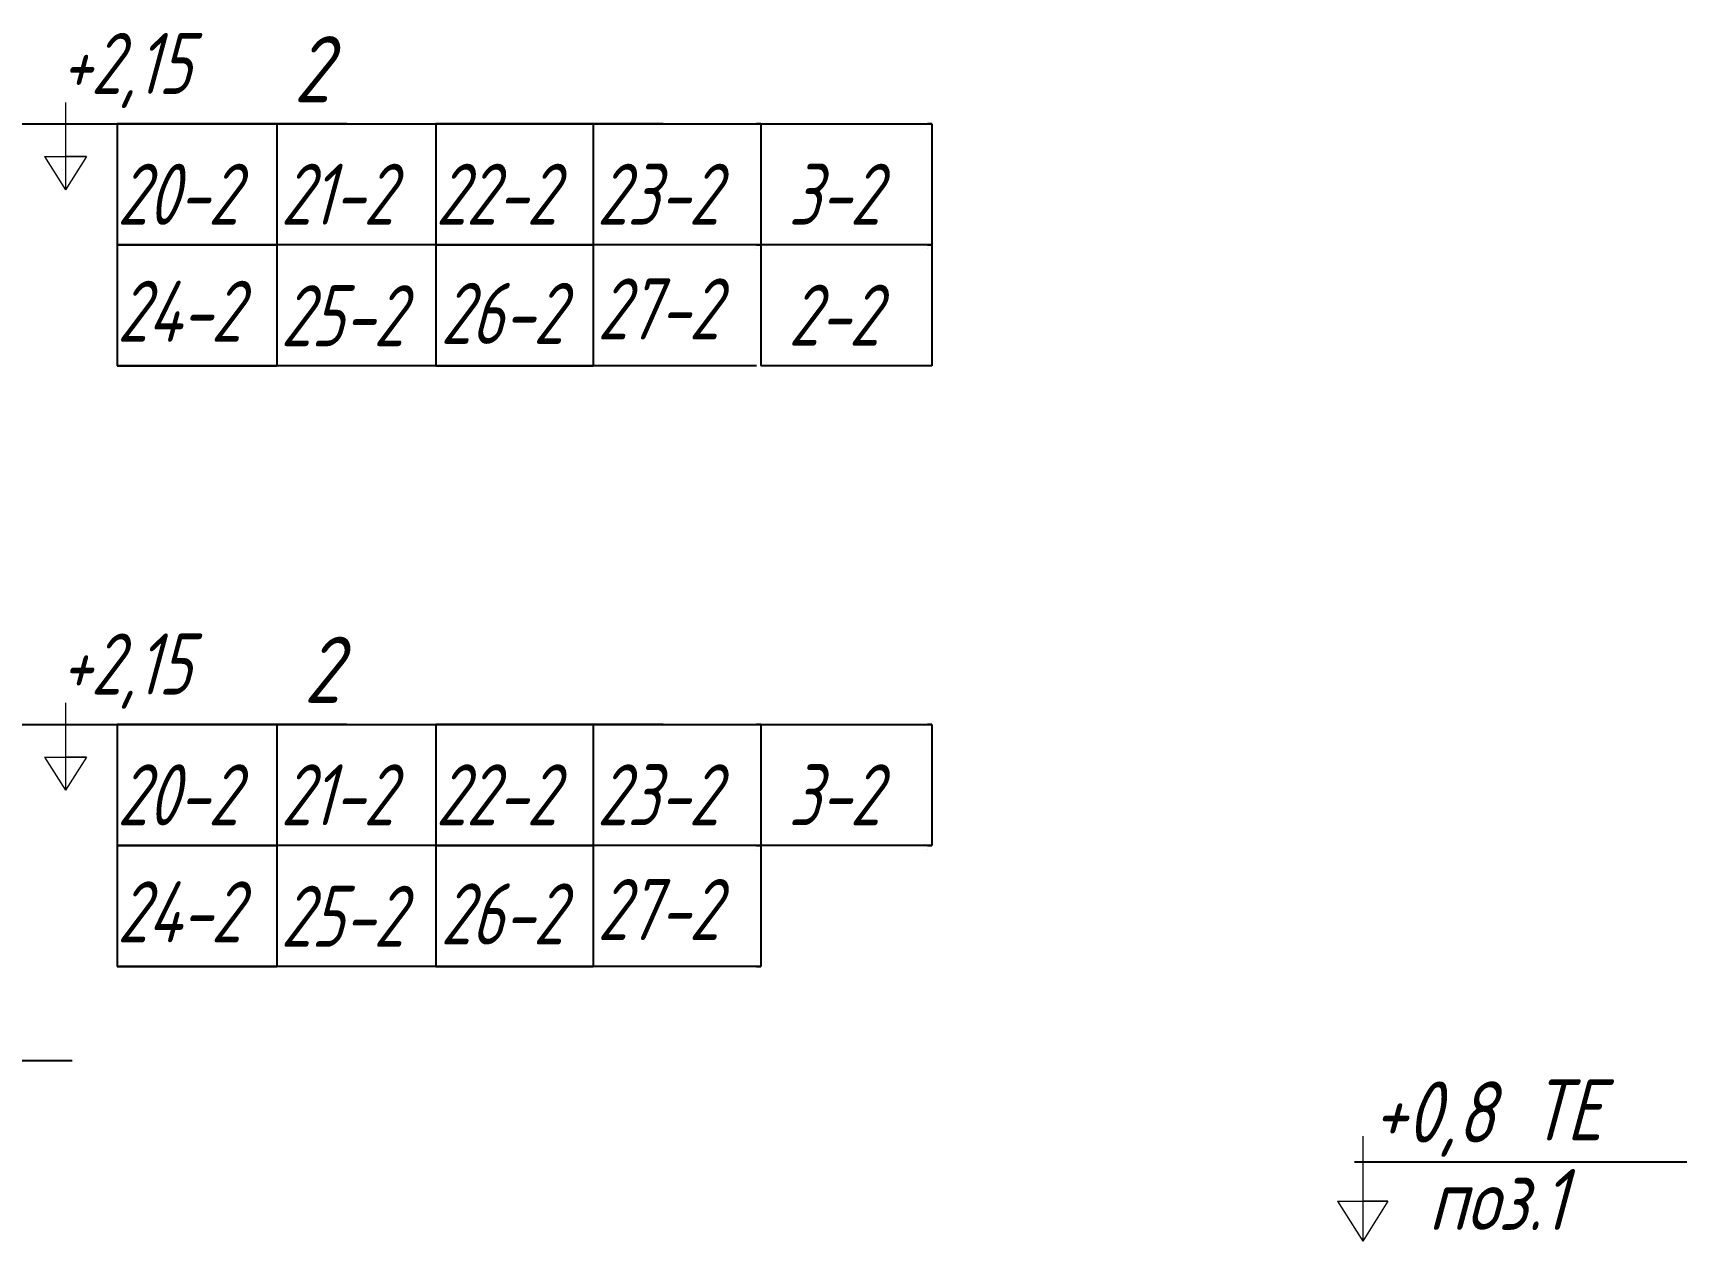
# Model space of a CAD drawing. Header units: millimetres. Extents: x 409 to 1826, y -2285 to 789.
# Drawn here: x 1133.6 to 1254.7, y 514.4 to 603.5 of the extents above; entities that cross this region are included whole.
import ezdxf

# ---------------------------------------------------------------- set-up
doc = ezdxf.new("R2010")
doc.units = ezdxf.units.MM
for name, color, linetype, lineweight in [('7-тонкая-текст.-02', 4, 'Continuous', 30), ('7-тонкая.текст-02', 4, 'Continuous', 30), ('_0', 7, 'Continuous', 0)]:
    doc.layers.add(name, color=color, linetype=linetype, lineweight=lineweight)
doc.styles.add('GOST тип А', font='GOST_A.TTF', dxfattribs={"oblique": 15})
doc.styles.get("Standard").update_dxf_attribs({"font": 'GOST_A.TTF', "oblique": 15})

msp = doc.modelspace()

# ---------------------------------------------------------------- linework, layer by layer
for p, q in [((1088.033, 596.75), (1171.5, 596.75)), ((1156.742, 596.75), (1139.817, 596.75)), ((1139.817, 596.75), (1199.861, 596.75)), ((1180.046, 596.75), (1163.296, 596.75)), ((1187.25, 596.75), (1186.925, 596.75)), ((1199.861, 596.75), (1199.536, 596.75)), ((1187.25, 587.841), (1186.925, 587.841)), ((1199.861, 587.841), (1199.536, 587.841)), ((1199.861, 578.932), (1187.25, 578.932)), ((1088.033, 552.5), (1187.25, 552.5)), ((1156.742, 552.5), (1139.817, 552.5)), ((1139.817, 552.5), (1199.861, 552.5)), ((1180.046, 552.5), (1163.296, 552.5)), ((1187.25, 552.5), (1186.925, 552.5)), ((1199.861, 552.5), (1199.536, 552.5)), ((1099.5, 527.75), (1136.5, 527.75)), ((1255.9, 520.25), (1231, 520.25))]:
    msp.add_line(p, q)
at = {"ltscale": 0.8}
for p, q in [((1139.817, 596.75), (1139.817, 596.75)), ((1139.817, 596.75), (1139.817, 587.841)), ((1151.585, 596.75), (1151.585, 587.841)), ((1151.585, 596.75), (1151.585, 596.75)), ((1151.585, 596.75), (1151.585, 587.841)), ((1163.296, 596.75), (1163.296, 587.841)), ((1163.296, 596.75), (1163.296, 587.841)), ((1163.296, 596.75), (1163.296, 578.932)), ((1163.296, 596.75), (1163.296, 596.75)), ((1163.296, 596.75), (1163.296, 587.841)), ((1174.889, 596.75), (1174.889, 587.841)), ((1174.889, 596.75), (1174.889, 596.75)), ((1174.889, 596.75), (1174.889, 587.841)), ((1186.925, 596.75), (1186.925, 596.75)), ((1187.25, 596.75), (1187.25, 587.841)), ((1187.25, 596.75), (1187.25, 587.841)), ((1187.25, 596.75), (1187.25, 596.75)), ((1187.25, 596.75), (1187.25, 587.841)), ((1199.536, 596.75), (1199.536, 596.75)), ((1199.861, 596.75), (1199.861, 587.841)), ((1139.817, 587.841), (1151.585, 587.841)), ((1151.585, 587.841), (1139.817, 587.841)), ((1139.817, 587.841), (1151.585, 587.841)), ((1139.817, 587.841), (1151.585, 587.841)), ((1163.296, 587.841), (1139.817, 587.841)), ((1139.817, 587.841), (1139.817, 587.841)), ((1139.817, 587.841), (1139.817, 578.932)), ((1139.817, 587.841), (1139.817, 587.841)), ((1139.817, 587.554), (1139.817, 587.554)), ((1151.585, 587.841), (1151.585, 578.932)), ((1151.585, 587.841), (1151.585, 587.841)), ((1151.585, 587.554), (1151.585, 578.932)), ((1163.296, 587.841), (1163.296, 578.932)), ((1163.296, 587.841), (1174.889, 587.841)), ((1174.889, 587.841), (1163.296, 587.841)), ((1163.296, 587.841), (1174.889, 587.841)), ((1163.296, 587.841), (1174.889, 587.841)), ((1199.861, 587.841), (1163.296, 587.841)), ((1163.296, 587.841), (1163.296, 587.841)), ((1163.296, 587.841), (1163.296, 578.932)), ((1163.296, 587.841), (1163.296, 587.841)), ((1163.296, 587.554), (1163.296, 587.554)), ((1174.889, 587.841), (1174.889, 578.932)), ((1174.889, 587.841), (1174.889, 587.841)), ((1174.889, 587.554), (1174.889, 578.932)), ((1186.925, 587.841), (1187.25, 587.841)), ((1187.25, 587.841), (1186.925, 587.841)), ((1186.925, 587.841), (1187.25, 587.841)), ((1186.925, 587.841), (1187.25, 587.841)), ((1187.25, 587.841), (1186.925, 587.841)), ((1186.925, 587.841), (1186.925, 587.841)), ((1186.925, 587.841), (1186.925, 587.841)), ((1186.925, 587.841), (1186.925, 587.841)), ((1186.925, 587.554), (1186.925, 587.554)), ((1187.25, 587.841), (1187.25, 578.932)), ((1187.25, 587.841), (1187.25, 587.841)), ((1187.25, 587.841), (1187.25, 578.932)), ((1187.25, 587.841), (1187.25, 578.932)), ((1187.25, 587.841), (1187.25, 587.841)), ((1187.25, 587.841), (1187.25, 578.932)), ((1199.536, 587.841), (1199.861, 587.841)), ((1199.861, 587.841), (1199.536, 587.841)), ((1199.536, 587.841), (1199.861, 587.841)), ((1199.536, 587.841), (1199.861, 587.841)), ((1199.861, 587.841), (1199.536, 587.841)), ((1199.536, 587.841), (1199.536, 587.841)), ((1199.536, 587.841), (1199.536, 587.841)), ((1199.536, 587.841), (1199.536, 587.841)), ((1199.536, 587.554), (1199.536, 587.554)), ((1199.861, 587.841), (1199.861, 578.932)), ((1163.296, 578.932), (1139.817, 578.932)), ((1139.817, 578.932), (1139.817, 578.932)), ((1139.817, 578.932), (1151.585, 578.932)), ((1151.585, 578.932), (1139.817, 578.932)), ((1139.817, 578.932), (1151.585, 578.932)), ((1139.817, 578.932), (1151.585, 578.932)), ((1163.296, 578.932), (1139.817, 578.932)), ((1139.817, 578.932), (1139.817, 578.932)), ((1139.817, 578.932), (1139.817, 578.932)), ((1151.585, 578.932), (1151.585, 578.932)), ((1151.585, 578.932), (1151.585, 578.932)), ((1186.925, 578.932), (1163.296, 578.932)), ((1163.296, 578.932), (1163.296, 578.932)), ((1163.296, 578.932), (1174.889, 578.932)), ((1174.889, 578.932), (1163.296, 578.932)), ((1163.296, 578.932), (1174.889, 578.932)), ((1163.296, 578.932), (1174.889, 578.932)), ((1186.925, 578.932), (1163.296, 578.932)), ((1163.296, 578.932), (1163.296, 578.932)), ((1163.296, 578.932), (1163.296, 578.932)), ((1174.889, 578.932), (1174.889, 578.932)), ((1174.889, 578.932), (1174.889, 578.932)), ((1139.817, 552.5), (1139.817, 552.5)), ((1139.817, 552.5), (1139.817, 543.591)), ((1151.585, 552.5), (1151.585, 543.591)), ((1151.585, 552.5), (1151.585, 552.5)), ((1151.585, 552.5), (1151.585, 543.591)), ((1163.296, 552.5), (1163.296, 543.591)), ((1163.296, 552.5), (1163.296, 543.591)), ((1163.296, 552.5), (1163.296, 534.682)), ((1163.296, 552.5), (1163.296, 552.5)), ((1163.296, 552.5), (1163.296, 543.591)), ((1174.889, 552.5), (1174.889, 543.591)), ((1174.889, 552.5), (1174.889, 552.5)), ((1174.889, 552.5), (1174.889, 543.591)), ((1186.925, 552.5), (1186.925, 552.5)), ((1187.25, 552.5), (1187.25, 543.591)), ((1187.25, 552.5), (1187.25, 543.591)), ((1187.25, 552.5), (1187.25, 552.5)), ((1187.25, 552.5), (1187.25, 543.591)), ((1199.536, 552.5), (1199.536, 552.5)), ((1199.861, 552.5), (1199.861, 543.591)), ((1139.817, 543.591), (1151.585, 543.591)), ((1151.585, 543.591), (1139.817, 543.591)), ((1139.817, 543.591), (1151.585, 543.591)), ((1139.817, 543.591), (1151.585, 543.591)), ((1163.296, 543.591), (1139.817, 543.591)), ((1139.817, 543.591), (1139.817, 543.591)), ((1139.817, 543.591), (1139.817, 534.682)), ((1139.817, 543.591), (1139.817, 543.591)), ((1139.817, 543.304), (1139.817, 543.304)), ((1151.585, 543.591), (1151.585, 534.682)), ((1151.585, 543.591), (1151.585, 543.591)), ((1151.585, 543.304), (1151.585, 534.682)), ((1163.296, 543.591), (1163.296, 534.682)), ((1163.296, 543.591), (1174.889, 543.591)), ((1174.889, 543.591), (1163.296, 543.591)), ((1163.296, 543.591), (1174.889, 543.591)), ((1163.296, 543.591), (1174.889, 543.591)), ((1199.861, 543.591), (1163.296, 543.591)), ((1163.296, 543.591), (1163.296, 543.591)), ((1163.296, 543.591), (1163.296, 534.682)), ((1163.296, 543.591), (1163.296, 543.591)), ((1163.296, 543.304), (1163.296, 543.304)), ((1174.889, 543.591), (1174.889, 534.682)), ((1174.889, 543.591), (1174.889, 543.591)), ((1174.889, 543.304), (1174.889, 534.682)), ((1186.925, 543.591), (1187.25, 543.591)), ((1187.25, 543.591), (1186.925, 543.591)), ((1186.925, 543.591), (1187.25, 543.591)), ((1186.925, 543.591), (1187.25, 543.591)), ((1187.25, 543.591), (1186.925, 543.591)), ((1186.925, 543.591), (1186.925, 543.591)), ((1186.925, 543.591), (1186.925, 543.591)), ((1186.925, 543.304), (1186.925, 543.304)), ((1187.25, 543.591), (1187.25, 534.682)), ((1187.25, 543.591), (1187.25, 543.591)), ((1199.536, 543.591), (1199.861, 543.591)), ((1199.861, 543.591), (1199.536, 543.591)), ((1199.536, 543.591), (1199.861, 543.591)), ((1199.536, 543.591), (1199.861, 543.591)), ((1199.861, 543.591), (1199.536, 543.591)), ((1199.536, 543.591), (1199.536, 543.591)), ((1199.536, 543.591), (1199.536, 543.591)), ((1199.536, 543.304), (1199.536, 543.304)), ((1163.296, 534.682), (1139.817, 534.682)), ((1139.817, 534.682), (1139.817, 534.682)), ((1139.817, 534.682), (1151.585, 534.682)), ((1151.585, 534.682), (1139.817, 534.682)), ((1139.817, 534.682), (1151.585, 534.682)), ((1139.817, 534.682), (1151.585, 534.682)), ((1163.296, 534.682), (1139.817, 534.682)), ((1139.817, 534.682), (1139.817, 534.682)), ((1139.817, 534.682), (1139.817, 534.682)), ((1151.585, 534.682), (1151.585, 534.682)), ((1151.585, 534.682), (1151.585, 534.682)), ((1186.925, 534.682), (1163.296, 534.682)), ((1163.296, 534.682), (1163.296, 534.682)), ((1163.296, 534.682), (1174.889, 534.682)), ((1174.889, 534.682), (1163.296, 534.682)), ((1163.296, 534.682), (1174.889, 534.682)), ((1163.296, 534.682), (1174.889, 534.682)), ((1186.925, 534.682), (1163.296, 534.682)), ((1163.296, 534.682), (1163.296, 534.682)), ((1163.296, 534.682), (1163.296, 534.682)), ((1174.889, 534.682), (1174.889, 534.682)), ((1174.889, 534.682), (1174.889, 534.682)), ((1187.25, 534.682), (1186.925, 534.682)), ((1186.925, 534.682), (1186.925, 534.682)), ((1186.925, 534.682), (1187.25, 534.682)), ((1187.25, 534.682), (1186.925, 534.682)), ((1186.925, 534.682), (1187.25, 534.682)), ((1186.925, 534.682), (1187.25, 534.682)), ((1187.25, 534.682), (1186.925, 534.682)), ((1186.925, 534.682), (1186.925, 534.682)), ((1186.925, 534.682), (1186.925, 534.682))]:
    msp.add_line(p, q, dxfattribs=at)
at = {"layer": '_0', "ltscale": 0.8}
for p, q in [((1136, 598.343), (1136, 594.351)), ((1134.453, 594.351), (1136, 594.351)), ((1134.453, 594.351), (1136, 591.907)), ((1136, 594.351), (1137.547, 594.351)), ((1137.547, 594.351), (1136, 594.351)), ((1136, 594.351), (1136, 591.907)), ((1137.547, 594.351), (1136, 591.907)), ((1136, 554.093), (1136, 550.101)), ((1134.453, 550.101), (1136, 550.101)), ((1134.453, 550.101), (1136, 547.657)), ((1136, 550.101), (1137.547, 550.101)), ((1137.547, 550.101), (1136, 550.101)), ((1136, 550.101), (1136, 547.657)), ((1137.547, 550.101), (1136, 547.657)), ((1231.6, 522.162), (1231.6, 517.371)), ((1229.744, 517.371), (1231.6, 517.371)), ((1229.744, 517.371), (1231.6, 514.438)), ((1231.6, 517.371), (1233.456, 517.371)), ((1233.456, 517.371), (1231.6, 517.371)), ((1231.6, 517.371), (1231.6, 514.438)), ((1233.456, 517.371), (1231.6, 514.438))]:
    msp.add_line(p, q, dxfattribs=at)

# ---------------------------------------------------------------- texts
at = {"layer": '7-тонкая-текст.-02', "color": 7, "ltscale": 0.5, "style": 'GOST тип А', "oblique": 15}
for s, p in [('ТE', (1244.047, 521.854)), ('поз.1', (1236.447, 515.254))]:
    msp.add_text(s, height=4.5, dxfattribs=at).set_placement(p)
at = {"layer": '7-тонкая.текст-02', "color": 7, "oblique": 15, "width": 0.9}
for s, p in [('+2,15', (1135.656, 598.961)), ('20-2', (1139.821, 589.321)), ('21-2', (1151.871, 589.321)), ('22-2', (1163.3, 589.321)), ('23-2', (1175.175, 589.321)), ('3-2', (1189.286, 589.321)), ('24-2', (1139.821, 580.698)), ('26-2', (1163.654, 580.546)), ('27-2', (1175.204, 580.871)), ('2-2', (1189.286, 580.412)), ('25-2', (1151.871, 580.373)), ('+2,15', (1135.656, 554.711)), ('20-2', (1139.821, 545.071)), ('21-2', (1151.871, 545.071)), ('22-2', (1163.3, 545.071)), ('23-2', (1175.175, 545.071)), ('3-2', (1189.286, 545.071)), ('24-2', (1139.821, 536.448)), ('25-2', (1151.871, 536.123)), ('26-2', (1163.654, 536.296)), ('27-2', (1175.204, 536.621))]:
    msp.add_text(s, height=4.5, dxfattribs=at).set_placement(p)
at = {"layer": '7-тонкая.текст-02', "color": 7, "oblique": 15}
for s, height, p in [('2', 4.875, (1152.821, 598.348)), ('2', 4.875, (1153.571, 554.098)), ('+0,8', 4.5, (1232.356, 521.703))]:
    msp.add_text(s, height=height, dxfattribs=at).set_placement(p)

doc.saveas('drawing.dxf')
